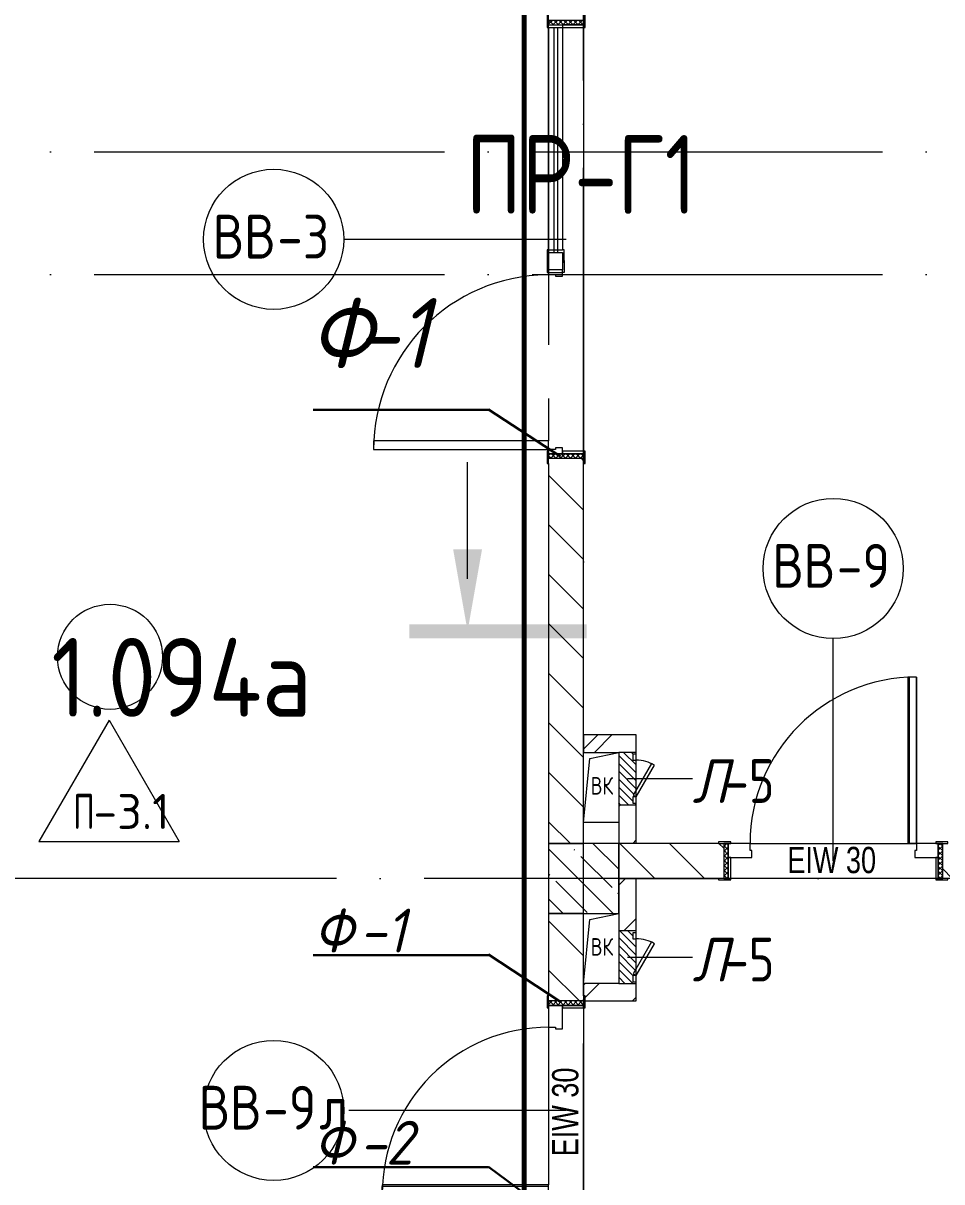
# Model space of a CAD drawing. Header units: millimetres. Extents: x -592259 to 288321, y -552984 to 293768.
# Drawn here: x 154338 to 159583, y 45792 to 52410 of the extents above; entities that cross this region are included whole.
import ezdxf

# ---------------------------------------------------------------- set-up
doc = ezdxf.new("R2010")
doc.units = ezdxf.units.MM
doc.linetypes.add('ADSK_Линия сетки', pattern=[2500, 2000, -250, 0, -250])
doc.linetypes.add('ADSK_Скрыто', pattern=[600, 300, -300])
for name, color, linetype, lineweight in [('2)Фарх готовы', 3, 'Continuous', 30), ('2)Фархверки', 40, 'Continuous', 30), ('3) Перемычки готовы', 3, 'Continuous', 30), ('4.1) Штук. 3 вып', 6, 'Continuous', 60), ('4.1.1) Штук.  швы3 вып.', 6, 'Continuous', 60), ('A-AREA-____-IDEN', 250, 'Continuous', 9), ('A-DETL-____-OTLN', 250, 'Continuous', 5), ('A-DETL-GENF-OTLN', 250, 'Continuous', 5), ('A-DOOR-____-IDEN', 250, 'Continuous', 9), ('A-DOOR-____-MCUT', 250, 'Continuous', 5), ('A-DOOR-____-OTLN', 250, 'Continuous', 5), ('A-DOOR-FRAM-MCUT', 250, 'Continuous', 5), ('A-DOOR-FRAM-OTLN', 250, 'Continuous', 5), ('A-DOOR-GLAZ-MCUT', 250, 'Continuous', 5), ('A-FLOR-____-IDEN', 250, 'Continuous', 9), ('A-FLOR-____-OTLN', 250, 'Continuous', 9), ('A-GENM-____-MCUT', 250, 'Continuous', 25), ('A-GENM-____-OTLN', 250, 'Continuous', 9), ('A-GLAZ-____-OTLN', 250, 'Continuous', 5), ('A-WALL-____-MCUT', 250, 'Continuous', 13), ('A-WALL-____-PATT', 250, 'Continuous', 13), ('G-____-____-SYMB', 250, 'ADSK_Скрыто', 9), ('I-WALL-____-OTLN', 250, 'Continuous', 9), ('S-COLS-____-MCUT', 250, 'Continuous', 25), ('S-COLS-____-OTLN', 250, 'Continuous', 9), ('S-GRID-____-OTLN', 250, 'Continuous', 9)]:
    doc.layers.add(name, color=color, linetype=linetype, lineweight=lineweight)
doc.styles.add('Arial Narrow', font='ARIALN.TTF', dxfattribs={"width": 0.9, "height": 150})
doc.styles.add('GOST Common_1', font='', dxfattribs={"width": 0.9, "height": 250})
doc.styles.add('ISOCPEUR', font='isocpeur.ttf', dxfattribs={"width": 0.8, "height": 100})
doc.styles.add('ISOCPEUR_1', font='isocpeur.ttf', dxfattribs={"width": 0.9, "height": 250})
doc.styles.add('ISOCPEUR_2', font='isocpeur.ttf', dxfattribs={"height": 160})
doc.styles.add('ISOCPEUR_I', font='isocpeui.ttf', dxfattribs={"width": 0.9, "height": 12.5})
doc.styles.add('ISOCPEUR_I_1', font='ГОСТ тип А.ttf', dxfattribs={"height": 2500})
doc.styles.get('GOST Common_1').set_extended_font_data('GOST Common')
pattern_1 = [(135, (12287.91, -0.0006), (-141.42136, -141.42136), [])]
pattern_2 = [(135, (1676.41, 164.685), (-14.14214, -14.14214), []), (225, (1676.41, 164.685), (14.14214, -14.14214), [])]
pattern_3 = [(45, (-446.384, 164.685), (-14.1421, 14.1421), []), (135, (-446.384, 164.685), (-14.1421, -14.1421), [])]
pattern_4 = [(45, (12287.9, -0.0006), (-224.5064, 224.5064), []), (45, (12367.3, -0.0006), (0, 449.0128), []), (45, (12208.54, -0.0006), (0, 449.0128), [])]
pattern_5 = [(45, (125, 0), (-22.6274, 22.6274), [])]

# ---------------------------------------------------------------- blocks, each defined once
blk = doc.blocks.new('Разрез - Номер вида спереди_3_5 мм-32550530-АР1_Кладочный план 1 этажа С2и3')
at = {"layer": 'G-____-____-SYMB', "linetype": 'Continuous'}
for points in [[(9.798, 0.404), (9.798, -0.394), (-0.333, -0.394), (-0.333, 0.404)], [(2.176, -4.675), (3, 0), (3.824, -4.675)]]:
    blk.add_hatch(color=256, dxfattribs=at).paths.add_polyline_path(points)
at = {"layer": 'G-____-____-SYMB', "linetype": 'Continuous', "lineweight": 20}
blk.add_line((3, -3), (3, -9.663), dxfattribs=at)
blk = doc.blocks.new('Дверь_СКБ_2Ст_Фрамуга2 - Н_ВВ-3_2500x2600h_Учебные помещения_Фрамуга слева-42054644-АР1_Маркировочный план 1 этажа С2и3')
at = {"layer": 'A-DOOR-____-OTLN'}
h = blk.add_hatch(dxfattribs=at)
h.set_pattern_fill('FP_8', color=256, style=0, pattern_type=2)
h.set_pattern_definition([(135, (1051.41, 164.685), (-14.1421, -14.1421), []), (225, (1051.41, 164.685), (14.1421, -14.1421), [])])
h.paths.add_polyline_path([(1237.5, -86.6), (1237.5, -100), (1262.5, -100), (1262.5, 100), (1237.5, 100)])
at = {"layer": 'A-DOOR-FRAM-OTLN'}
h = blk.add_hatch(dxfattribs=at)
h.set_pattern_fill('FP_9', color=256, style=0, pattern_type=2)
h.set_pattern_definition([(45, (-1071.384, 164.685), (-14.1421, 14.1421), []), (135, (-1071.384, 164.685), (-14.1421, -14.1421), [])])
h.paths.add_polyline_path([(-1237.5, 100), (-1237.5, -100), (-1212.5, -100), (-1212.5, 100), (-1228.7, 100)])
at = {"layer": 'A-DOOR-____-MCUT'}
for p, q in [((-1187.5, 1100), (-1187.5, 100)), ((-1137.5, 1100), (-1187.5, 1100)), ((-1137.5, 100), (-1137.5, 1100)), ((-1187.5, 100), (-1137.5, 100))]:
    blk.add_line(p, q, dxfattribs=at)
at = {"layer": 'A-DOOR-FRAM-MCUT'}
for p, q in [((-1197.5, 108), (-1267.5, 108)), ((-1267.5, 108), (-1267.5, 100)), ((-1267.5, 100), (-1197.5, 100)), ((-1212.5, 100), (-1237.5, 100)), ((-1237.5, 100), (-1237.5, -100)), ((-1187.5, 100), (-1212.5, 100)), ((-1212.5, 100), (-1212.5, 20)), ((-1212.5, -100), (-1212.5, 100)), ((-1197.5, 100), (-1197.5, 108)), ((-1187.5, 60), (-1187.5, 100)), ((-187.5, 100), (-187.5, 60)), ((-162.5, 100), (-187.5, 100)), ((-177.5, 108), (-177.5, 100)), ((-107.5, 108), (-177.5, 108)), ((-177.5, 100), (-177.5, 20)), ((-62.5, 100), (-162.5, 100)), ((-162.5, 20), (-162.5, 100)), ((-162.5, 20), (-162.5, 100)), ((-117.5, 108), (-117.5, 100)), ((-47.5, 108), (-117.5, 108)), ((-107.5, 100), (-107.5, 108)), ((-62.5, 100), (-62.5, 20)), ((-47.5, 100), (-47.5, 108)), ((-47.5, 100), (-47.5, 20)), ((-47.5, 100), (1237.5, 100)), ((1292.5, 108), (1222.5, 108)), ((1222.5, 108), (1222.5, 100)), ((1222.5, 100), (1222.5, 20)), ((1222.5, 100), (1292.5, 100)), ((1237.5, 100), (1237.5, 20)), ((1262.5, 100), (1237.5, 100)), ((1237.5, 100), (1237.5, -100)), ((1262.5, -100), (1262.5, 100)), ((1292.5, 100), (1292.5, 108)), ((-1212.5, 20), (-1177.5, 20)), ((-1197.5, 20), (-1212.5, 20)), ((-1212.5, 20), (-1212.5, -100)), ((-1197.5, -100), (-1197.5, 20)), ((-1177.5, 60), (-1187.5, 60)), ((-1177.5, 20), (-1177.5, 60)), ((-187.5, 60), (-197.5, 60)), ((-197.5, 60), (-197.5, 20)), ((-197.5, 20), (-162.5, 20)), ((-177.5, 12), (-177.5, 20)), ((-107.5, 12), (-177.5, 12)), ((-62.5, 20), (-162.5, 20)), ((-117.5, 20), (-117.5, 12)), ((-117.5, 12), (-47.5, 12)), ((-107.5, 20), (-107.5, 12)), ((-47.5, 12), (-47.5, 20)), ((1237.5, 20), (-47.5, 20)), ((1237.5, 20), (1222.5, 20)), ((1222.5, 20), (1222.5, -100)), ((1237.5, -100), (1237.5, 20)), ((-1197.5, -100), (-1267.5, -100)), ((-1267.5, -100), (-1267.5, -108)), ((-1267.5, -108), (-1197.5, -108)), ((-1237.5, -100), (-1212.5, -100)), ((-1212.5, -100), (-1197.5, -100)), ((-1197.5, -108), (-1197.5, -100)), ((1222.5, -100), (1237.5, -100)), ((1292.5, -100), (1222.5, -100)), ((1222.5, -100), (1222.5, -108)), ((1222.5, -108), (1292.5, -108)), ((1237.5, -100), (1262.5, -100)), ((1292.5, -108), (1292.5, -100))]:
    blk.add_line(p, q, dxfattribs=at)
at = {"layer": 'A-DOOR-GLAZ-MCUT'}
for p, q in [((1222.5, 70), (-62.5, 70)), ((1222.5, 50), (-62.5, 50))]:
    blk.add_line(p, q, dxfattribs=at)
blk = doc.blocks.new('Дверь_СКБ_1Ст_Фрамуга1 - Н_ВВ-9_1250x2600h_Лаборантская-42082236-АР1_Маркировочный план 1 этажа С2и3')
at = {"layer": 'A-DOOR-____-OTLN'}
h = blk.add_hatch(dxfattribs=at)
h.set_pattern_fill('FP_10', color=256, style=0, pattern_type=2)
h.set_pattern_definition(pattern_2)
h.paths.add_polyline_path([(612.5, -100), (637.5, -100), (637.5, 100), (612.5, 100), (612.5, -98.2)])
at = {"layer": 'A-DOOR-FRAM-OTLN'}
h = blk.add_hatch(dxfattribs=at)
h.set_pattern_fill('FP_11', color=256, style=0, pattern_type=2)
h.set_pattern_definition(pattern_3)
h.paths.add_polyline_path([(-612.5, -100), (-587.5, -100), (-587.5, 100), (-612.5, 100), (-612.5, 20)])
at = {"layer": 'A-DOOR-____-MCUT'}
for p, q in [((487.5, 1050), (437.5, 1050)), ((437.5, 1050), (437.5, 100)), ((487.5, 1050), (447.5, 1050)), ((447.5, 100), (447.5, 1050)), ((487.5, 100), (487.5, 1050)), ((487.5, 1050), (487.5, 100)), ((437.5, 100), (487.5, 100)), ((487.5, 100), (447.5, 100))]:
    blk.add_line(p, q, dxfattribs=at)
at = {"layer": 'A-DOOR-____-OTLN'}
blk.add_arc((487.5, 100), 950, 90, 180, dxfattribs=at)
at = {"layer": 'A-DOOR-FRAM-MCUT'}
for p, q in [((-572.5, 108), (-642.5, 108)), ((-642.5, 108), (-642.5, 100)), ((-642.5, 100), (-572.5, 100)), ((-587.5, 100), (-612.5, 100)), ((-612.5, 100), (-612.5, -100)), ((-462.5, 100), (-587.5, 100)), ((-587.5, 100), (-587.5, 20)), ((-587.5, -100), (-587.5, 100)), ((-572.5, 100), (-572.5, 108)), ((-462.5, 60), (-462.5, 100)), ((487.5, 100), (487.5, 60)), ((612.5, 100), (487.5, 100)), ((667.5, 108), (597.5, 108)), ((597.5, 108), (597.5, 100)), ((597.5, 100), (667.5, 100)), ((612.5, 20), (612.5, 100)), ((637.5, 100), (612.5, 100)), ((612.5, 100), (612.5, -100)), ((637.5, -100), (637.5, 100)), ((667.5, 100), (667.5, 108)), ((-587.5, 20), (-452.5, 20)), ((-572.5, 20), (-587.5, 20)), ((-587.5, 20), (-587.5, -100)), ((-572.5, -100), (-572.5, 20)), ((-452.5, 60), (-462.5, 60)), ((-452.5, 20), (-452.5, 60)), ((487.5, 60), (477.5, 60)), ((477.5, 60), (477.5, 20)), ((477.5, 20), (612.5, 20)), ((612.5, 20), (597.5, 20)), ((597.5, 20), (597.5, -100)), ((612.5, -100), (612.5, 20)), ((-572.5, -100), (-642.5, -100)), ((-642.5, -100), (-642.5, -108)), ((-642.5, -108), (-572.5, -108)), ((-612.5, -100), (-587.5, -100)), ((-587.5, -100), (-572.5, -100)), ((-572.5, -108), (-572.5, -100)), ((597.5, -100), (612.5, -100)), ((667.5, -100), (597.5, -100)), ((597.5, -100), (597.5, -108)), ((597.5, -108), (667.5, -108)), ((612.5, -100), (637.5, -100)), ((667.5, -108), (667.5, -100))]:
    blk.add_line(p, q, dxfattribs=at)
blk = doc.blocks.new('Дверь_СКБ_1Ст_Фрамуга1 - Н_ВВ-9л_1250x2600h_Лаборантская-42082131-АР1_Маркировочный план 1 этажа С2и3')
at = {"layer": 'A-DOOR-____-OTLN'}
h = blk.add_hatch(dxfattribs=at)
h.set_pattern_fill('FP_10', color=256, style=0, pattern_type=2)
h.set_pattern_definition(pattern_2)
h.paths.add_polyline_path([(612.5, -50), (612.5, -100), (637.5, -100), (637.5, 100), (612.5, 100), (612.5, 20)])
at = {"layer": 'A-DOOR-FRAM-OTLN'}
h = blk.add_hatch(dxfattribs=at)
h.set_pattern_fill('FP_11', color=256, style=0, pattern_type=2)
h.set_pattern_definition(pattern_3)
h.paths.add_polyline_path([(-612.5, -100), (-587.5, -100), (-587.5, 100), (-612.5, 100), (-612.5, 20)])
at = {"layer": 'A-DOOR-____-MCUT'}
for p, q in [((-462.5, 1050), (-462.5, 100)), ((-412.5, 1050), (-462.5, 1050)), ((-462.5, 1050), (-422.5, 1050)), ((-462.5, 1050), (-462.5, 100)), ((-422.5, 100), (-422.5, 1050)), ((-412.5, 100), (-412.5, 1050)), ((-462.5, 100), (-412.5, 100)), ((-462.5, 100), (-422.5, 100))]:
    blk.add_line(p, q, dxfattribs=at)
at = {"layer": 'A-DOOR-____-OTLN'}
blk.add_arc((-462.5, 100), 950, 360, 90, dxfattribs=at)
at = {"layer": 'A-DOOR-FRAM-MCUT'}
for p, q in [((-572.5, 108), (-642.5, 108)), ((-642.5, 108), (-642.5, 100)), ((-642.5, 100), (-572.5, 100)), ((-587.5, 100), (-612.5, 100)), ((-612.5, 100), (-612.5, -100)), ((-462.5, 100), (-587.5, 100)), ((-587.5, 100), (-587.5, 20)), ((-587.5, -100), (-587.5, 100)), ((-572.5, 100), (-572.5, 108)), ((-462.5, 60), (-462.5, 100)), ((487.5, 100), (487.5, 60)), ((612.5, 100), (487.5, 100)), ((667.5, 108), (597.5, 108)), ((597.5, 108), (597.5, 100)), ((597.5, 100), (667.5, 100)), ((612.5, 20), (612.5, 100)), ((637.5, 100), (612.5, 100)), ((612.5, 100), (612.5, -100)), ((637.5, -100), (637.5, 100)), ((667.5, 100), (667.5, 108)), ((-587.5, 20), (-452.5, 20)), ((-572.5, 20), (-587.5, 20)), ((-587.5, 20), (-587.5, -100)), ((-572.5, -100), (-572.5, 20)), ((-452.5, 60), (-462.5, 60)), ((-452.5, 20), (-452.5, 60)), ((487.5, 60), (477.5, 60)), ((477.5, 60), (477.5, 20)), ((477.5, 20), (612.5, 20)), ((612.5, 20), (597.5, 20)), ((597.5, 20), (597.5, -100)), ((612.5, -100), (612.5, 20)), ((-572.5, -100), (-642.5, -100)), ((-642.5, -100), (-642.5, -108)), ((-642.5, -108), (-572.5, -108)), ((-612.5, -100), (-587.5, -100)), ((-587.5, -100), (-572.5, -100)), ((-572.5, -108), (-572.5, -100)), ((597.5, -100), (612.5, -100)), ((667.5, -100), (597.5, -100)), ((597.5, -100), (597.5, -108)), ((597.5, -108), (667.5, -108)), ((612.5, -100), (637.5, -100)), ((667.5, -108), (667.5, -100))]:
    blk.add_line(p, q, dxfattribs=at)
blk = doc.blocks.new('_Wn_-As_OpeningMEP_floor__Rectangular - _Wn_-As_OpeningMEP_floor__Rectangular-34705337-АР1_Маркировочный план 1 этажа С2и3')
at = {"layer": 'A-DETL-GENF-OTLN', "lineweight": 5}
for p, q in [((-100, -150), (-64.6, 214.6)), ((-64.6, 214.6), (100, 250))]:
    blk.add_line(p, q, dxfattribs=at)
blk = doc.blocks.new('АР_Люк - ЛРС_ВК_300х400_внутренний_RAL 9003-42732426-АР1_Маркировочный план 1 этажа С2и3')
at = {"layer": 'A-DOOR-____-OTLN'}
h = blk.add_hatch(dxfattribs=at)
h.set_pattern_fill('FP_148', color=256, style=0, pattern_type=2)
h.set_pattern_definition(pattern_5)
h.paths.add_polyline_path([(275, 47), (275, 50), (265, 50), (265, 30), (230, 30), (230, 50), (220, 32.7), (190, 50), (20, 50), (20, 30), (-15, 30), (-15, 50), (-25, 50), (-25, -50), (275, -50)])
at = {"layer": 'A-DETL-GENF-OTLN', "lineweight": 5}
for p, q in [((275, 50), (-25, 50)), ((-25, 50), (-25, -50)), ((275, -50), (275, 50)), ((-25, -50), (275, -50))]:
    blk.add_line(p, q, dxfattribs=at)
at = {"layer": 'A-DOOR-____-MCUT', "lineweight": 5}
for p, q in [((48.1, 155), (38.1, 137.7)), ((38.1, 137.7), (220, 32.7)), ((230, 50), (48.1, 155)), ((20, 50), (-15, 50)), ((-15, 50), (-15, 30)), ((-15, 30), (20, 30)), ((20, 30), (20, 50)), ((220, 32.7), (230, 50)), ((265, 50), (230, 50)), ((230, 50), (230, 30)), ((230, 30), (265, 30)), ((265, 30), (265, 50))]:
    blk.add_line(p, q, dxfattribs=at)
blk.add_arc((230, 50), 210, 150, 180, dxfattribs=at)
at = {"layer": 'A-DOOR-____-OTLN'}
blk.add_line((230, 50), (48.1, 155), dxfattribs=at)
blk = doc.blocks.new('ASML_АР_Отделка Люка - ВО Отделка люков_Грунтовка 0_Шпатлевка 0_Окраска 0_0-42467640-АР1_Маркировочный план 1 этажа С2и3')
at = {"layer": 'A-GENM-____-MCUT', "lineweight": 5}
for p, q in [((-140, 3), (-150, 3)), ((-150, 3), (-150, 0)), ((65, 3), (-105, 3)), ((150, 3), (140, 3)), ((150, 0), (150, 3)), ((-150, 0), (-140, 0)), ((-105, 0), (70.2, 0)), ((103.3, 0), (105, 0)), ((140, 0), (150, 0))]:
    blk.add_line(p, q, dxfattribs=at)
blk = doc.blocks.new('АР_Люк - ЛРС_ВК_300х400_внутренний_RAL 9003-42726780-АР1_Маркировочный план 1 этажа С2и3')
at = {"layer": 'A-DOOR-____-OTLN'}
h = blk.add_hatch(dxfattribs=at)
h.set_pattern_fill('FP_148', color=256, style=0, pattern_type=2)
h.set_pattern_definition(pattern_5)
h.paths.add_polyline_path([(92.8, -50), (275, -50), (275, 50), (265, 50), (265, 30), (230, 30), (230, 50), (220, 32.7), (190, 50), (20, 50), (20, 30), (-15, 30), (-15, 50), (-25, 50), (-25, -50), (38.1, -50)])
at = {"layer": 'A-DETL-GENF-OTLN', "lineweight": 5}
for p, q in [((275, 50), (-25, 50)), ((-25, 50), (-25, -50)), ((275, -50), (275, 50)), ((-25, -50), (275, -50))]:
    blk.add_line(p, q, dxfattribs=at)
at = {"layer": 'A-DOOR-____-MCUT', "lineweight": 5}
for p, q in [((48.1, 155), (38.1, 137.7)), ((38.1, 137.7), (220, 32.7)), ((230, 50), (48.1, 155)), ((20, 50), (-15, 50)), ((-15, 50), (-15, 30)), ((-15, 30), (20, 30)), ((20, 30), (20, 50)), ((220, 32.7), (230, 50)), ((265, 50), (230, 50)), ((230, 50), (230, 30)), ((230, 30), (265, 30)), ((265, 30), (265, 50))]:
    blk.add_line(p, q, dxfattribs=at)
blk.add_arc((230, 50), 210, 150, 180, dxfattribs=at)
at = {"layer": 'A-DOOR-____-OTLN'}
blk.add_line((230, 50), (48.1, 155), dxfattribs=at)
blk = doc.blocks.new('AAR_СКБ_Марка_Помещения_мал - Номер-28977439-АР1_Маркировочный план 1 этажа С2и3')
at = {"layer": 'A-AREA-____-IDEN'}
blk.add_circle((-0.028, 0), 3, dxfattribs=at)
blk = doc.blocks.new('ADSK_Марка_Дверь - Типоразмер_ADSK_Марка-30565456-АР1_Маркировочный план 1 этажа С2и3')
at = {"layer": 'A-DOOR-____-IDEN'}
blk.add_circle((0, 0), 4, dxfattribs=at)
blk = doc.blocks.new('AAR_СКБ_Марка_Перекрытия - Марка пола-17325028-АР1_Маркировочный план 1 этажа С2и3')
at = {"layer": 'A-FLOR-____-IDEN'}
for p, q in [((0, 6.932), (-4.002, 0)), ((0, 6.932), (4.002, 0)), ((-4.002, 0), (4.002, 0))]:
    blk.add_line(p, q, dxfattribs=at)

msp = doc.modelspace()

# ---------------------------------------------------------------- hatches: boundary and pattern name
at = {"layer": 'A-WALL-____-PATT', "lineweight": 15, "true_color": 0x000000}
h = msp.add_hatch(dxfattribs=at)
h.set_pattern_fill('FP_2', color=18, style=0, pattern_type=2)
h.set_pattern_definition(pattern_1)
h.paths.add_polyline_path([(157537.8919, 45374.9994), (157537.8919, 45574.9994), (157337.8919, 45574.9994), (157337.8919, 45374.9994)])
h.paths.add_polyline_path([(157537.8917, 46825), (157537.8919, 47325), (157337.8919, 47325), (157337.8919, 46825)])
h.paths.add_polyline_path([(157337.8919, 47725), (157537.8919, 47725), (157537.8919, 49924.9994), (157337.8919, 49924.9994), (157337.8919, 47901.9537)])
h.paths.add_polyline_path([(157537.8919, 52424.9994), (157537.8919, 53425), (157337.8919, 53425), (157337.8919, 52424.9994), (157529.5501, 52424.9994)])
h = msp.add_hatch(dxfattribs=at)
h.set_pattern_fill('FP_5', color=18, style=0, pattern_type=2)
h.set_pattern_definition(pattern_4)
h.paths.add_polyline_path([(157737.8919, 48244.9994), (157737.9138, 48245.0027), (157737.8919, 48344.9994), (157537.9138, 48344.9994), (157537.9138, 48244.9994), (157716.34, 48244.9994)])
h = msp.add_hatch(dxfattribs=at)
h.set_pattern_fill('FP_5', color=18, style=0, pattern_type=2)
h.set_pattern_definition(pattern_4)
h.paths.add_polyline_path([(157737.9138, 47725), (157837.9138, 47725), (157837.9138, 47944.9994), (157737.9138, 47944.9994), (157737.9138, 47725.0438)])
h.paths.add_polyline_path([(157834.9138, 48244.9994), (157837.9138, 48244.9994), (157837.9138, 48344.9994), (157737.9138, 48344.9994), (157737.9138, 48244.9994)])
h = msp.add_hatch(dxfattribs=at)
h.set_pattern_fill('FP_2', color=18, style=0, pattern_type=2)
h.set_pattern_definition(pattern_1)
h.paths.add_polyline_path([(162658.5476, 47525), (164837.8919, 47525), (164837.8919, 47725), (159587.8919, 47725), (159587.8919, 47525), (162568.9749, 47525)])
h.paths.add_polyline_path([(158307.8919, 47525), (158337.8919, 47525), (158337.8919, 47725), (157737.8919, 47725), (157737.8919, 47525), (157837.9138, 47525)])
h = msp.add_hatch(dxfattribs=at)
h.set_pattern_fill('FP_5', color=18, style=0, pattern_type=2)
h.set_pattern_definition(pattern_4)
h.paths.add_polyline_path([(157837.9138, 47225), (157837.9138, 47525), (157737.9138, 47525), (157737.9138, 47225), (157834.9138, 47225)])
h = msp.add_hatch(dxfattribs=at)
h.set_pattern_fill('FP_5', color=18, style=0, pattern_type=2)
h.set_pattern_definition(pattern_4)
h.paths.add_polyline_path([(157737.8919, 46825), (157837.9138, 46825), (157837.9138, 46925), (157537.9138, 46924.7742), (157537.9138, 46854.9994), (157545.8919, 46854.9994), (157545.8919, 46825), (157716.34, 46825)])
at = {"layer": 'S-COLS-____-OTLN', "lineweight": 5, "true_color": 0x000000}
h = msp.add_hatch(dxfattribs=at)
h.set_pattern_fill('FP_1', color=18, style=0, pattern_type=2)
h.set_pattern_definition([(135, (12287.91, -0.0006), (-142.5612, -142.5612), []), (135, (12430.48, -0.0006), (-142.5612, -142.5612), [252.016, -50.403, 3.353, -47.05])])
h.paths.add_polyline_path([(157537.8919, 47325), (157737.8919, 47325.0006), (157737.8919, 47725), (157337.8919, 47725), (157337.8919, 47325)])

# ---------------------------------------------------------------- linework, layer by layer
at = {"layer": '2)Фарх готовы'}
for p, q in [((155993.8457, 50200.5982), (156993.8457, 50200.5982)), ((157404.9848, 49934.1864), (156993.8457, 50203.742))]:
    msp.add_line(p, q, dxfattribs=at)
at = {"layer": '2)Фархверки'}
for p, q in [((155993.8457, 47087.0625), (156993.8457, 47087.0625)), ((157404.9848, 46820.6507), (156993.8457, 47089.7063)), ((155993.8457, 45875.52), (156993.8457, 45875.52)), ((157407.3486, 45572.8363), (156993.8457, 45878.1639))]:
    msp.add_line(p, q, dxfattribs=at)
at = {"layer": '4.1) Штук. 3 вып'}
msp.add_lwpolyline([(152824.391, 48485.5), (152824.391, 58375), (157197.4452, 58375), (157197.4452, 211.6505), (152824.391, 211.6505), (152824.391, 10513.9665)], dxfattribs=at)
at = {"layer": '4.1.1) Штук.  швы3 вып.'}
for points in [[(157197.4452, 48858.7727), (157197.4452, 53122.1257)], [(157197.4452, 44864.9994), (157197.4452, 49128.3525)]]:
    msp.add_lwpolyline(points, dxfattribs=at)
at = {"layer": 'A-DETL-____-OTLN', "color": 18, "true_color": 0x000000}
msp.add_arc((157337.8872, 49971.9328), 1000, 90.57296735, 179.82429283, dxfattribs=at)
at = {"layer": 'A-DOOR-____-IDEN', "color": 18, "true_color": 0x000000}
for p, q in [((157437.8919, 51174.9994), (156167.8919, 51174.9994)), ((158962.8919, 47625), (158962.8919, 48895)), ((157787.9138, 48094.9994), (158158.8777, 48094.9994)), ((157787.9138, 47075), (158158.8777, 47075)), ((157437.8919, 46199.9994), (156196.2845, 46199.9994))]:
    msp.add_line(p, q, dxfattribs=at)
at = {"layer": 'A-FLOR-____-OTLN', "color": 18, "lineweight": 5, "true_color": 0x000000}
for p, q in [((157337.8919, 52384.9994), (157337.8919, 50999.9994)), ((157337.8919, 50974.9994), (157337.8919, 50572.4508)), ((157337.8919, 50265.9911), (157337.8919, 50024.9994)), ((157716.34, 48244.9994), (157737.8919, 48244.9994)), ((157737.8919, 47844.9994), (157537.8919, 47844.9994)), ((157337.8919, 46674.9994), (157337.8919, 45774.9994))]:
    msp.add_line(p, q, dxfattribs=at)
at = {"layer": 'A-WALL-____-MCUT', "color": 18, "lineweight": 15, "true_color": 0x000000}
for p, q in [((157337.8919, 49894.9994), (157337.8919, 47725)), ((157537.8919, 47725), (157537.8919, 49894.9994)), ((157837.9138, 48344.9994), (157537.9138, 48344.9994)), ((157537.9138, 48344.9994), (157537.9138, 48244.9994)), ((157837.9138, 48244.9994), (157837.9138, 48344.9994)), ((157537.9138, 48244.9994), (157737.9138, 48244.9994)), ((157737.9138, 48244.9994), (157737.9138, 47725)), ((157837.9138, 47725), (157837.9138, 47944.9994)), ((157337.8919, 47725), (157537.8919, 47725)), ((158307.8919, 47725), (157737.8919, 47725)), ((157737.8919, 47725), (157737.8919, 47525)), ((157737.8919, 47525), (158307.8919, 47525)), ((157737.9138, 47525), (157737.9138, 46925)), ((157837.9138, 47225), (157837.9138, 47525)), ((157337.8919, 47325), (157337.8919, 46854.9994)), ((157537.8919, 47325), (157337.8919, 47325)), ((157537.8919, 46854.9994), (157537.8919, 47325)), ((157737.9138, 46925), (157537.9138, 46925)), ((157537.9138, 46925), (157537.9138, 46854.9994)), ((157837.9138, 46825), (157837.9138, 46925)), ((157545.8919, 46825), (157837.9138, 46825))]:
    msp.add_line(p, q, dxfattribs=at)
at = {"layer": 'I-WALL-____-OTLN', "color": 18, "lineweight": 15, "true_color": 0x000000}
for p, q in [((157537.8919, 52384.9994), (157537.8919, 49964.9994)), ((158487.8919, 47725), (159387.8919, 47725)), ((159547.8919, 47525), (158377.8919, 47525)), ((157537.8919, 46784.9994), (157537.8919, 45614.9994))]:
    msp.add_line(p, q, dxfattribs=at)
at = {"layer": 'S-COLS-____-MCUT', "color": 18, "lineweight": 5, "true_color": 0x000000}
for p, q in [((157337.8919, 47725), (157337.8919, 47325)), ((157737.8919, 47725), (157537.8919, 47725)), ((157737.8919, 47325), (157737.8919, 47725)), ((157537.8919, 47325), (157737.8919, 47325))]:
    msp.add_line(p, q, dxfattribs=at)
at = {"layer": 'S-COLS-____-OTLN', "color": 18, "lineweight": 5, "true_color": 0x000000}
for p, q in [((157537.8919, 47725), (157337.8919, 47725)), ((157337.8919, 47325), (157537.8919, 47325))]:
    msp.add_line(p, q, dxfattribs=at)
at = {"layer": 'S-GRID-____-OTLN', "color": 18, "linetype": 'ADSK_Линия сетки', "true_color": 0x000000}
for p, q in [((157537.9138, -2919.5356), (157537.9138, 61063.6538)), ((77240.3519, 51675), (168626.8279, 51675)), ((77240.3519, 50975), (168626.8279, 50975)), ((168626.8279, 47525), (111607.9138, 47525))]:
    msp.add_line(p, q, dxfattribs=at)

# ---------------------------------------------------------------- block references
at = {"layer": 'A-AREA-____-IDEN', "color": 18, "true_color": 0x000000, "xscale": 99.99999999999993, "yscale": 99.99999999999993, "zscale": 99.99999999999993}
msp.add_blockref('AAR_СКБ_Марка_Помещения_мал - Номер-28977439-АР1_Маркировочный план 1 этажа С2и3', (154836.2932, 48790.6627), dxfattribs=at)
at = {"layer": 'A-DOOR-____-IDEN', "color": 18, "true_color": 0x000000, "xscale": 99.99999999999993, "yscale": 99.99999999999993, "zscale": 99.99999999999993}
for p in [(155767.8919, 51174.9994), (158962.8919, 49295), (155767.8919, 46199.9994)]:
    msp.add_blockref('ADSK_Марка_Дверь - Типоразмер_ADSK_Марка-30565456-АР1_Маркировочный план 1 этажа С2и3', p, dxfattribs=at)
at = {"layer": 'A-DOOR-____-OTLN', "color": 18, "true_color": 0x000000}
for name, p, rotation in [('Дверь_СКБ_2Ст_Фрамуга2 - Н_ВВ-3_2500x2600h_Учебные помещения_Фрамуга слева-42054644-АР1_Маркировочный план 1 этажа С2и3', (157437.8919, 51162.4994), 89.99999999999993), ('АР_Люк - ЛРС_ВК_300х400_внутренний_RAL 9003-42726780-АР1_Маркировочный план 1 этажа С2и3', (157787.9138, 48219.9994), 270), ('АР_Люк - ЛРС_ВК_300х400_внутренний_RAL 9003-42732426-АР1_Маркировочный план 1 этажа С2и3', (157787.9138, 47200), 270), ('Дверь_СКБ_1Ст_Фрамуга1 - Н_ВВ-9л_1250x2600h_Лаборантская-42082131-АР1_Маркировочный план 1 этажа С2и3', (157437.8919, 46187.4994), 89.99999999999993)]:
    msp.add_blockref(name, p, dxfattribs=dict(at, rotation=rotation))
msp.add_blockref('Дверь_СКБ_1Ст_Фрамуга1 - Н_ВВ-9_1250x2600h_Лаборантская-42082236-АР1_Маркировочный план 1 этажа С2и3', (158950.3919, 47625), dxfattribs=at)
at = {"layer": 'A-FLOR-____-IDEN', "color": 18, "true_color": 0x000000, "xscale": 99.99999999999993, "yscale": 99.99999999999993, "zscale": 99.99999999999993}
msp.add_blockref('AAR_СКБ_Марка_Перекрытия - Марка пола-17325028-АР1_Маркировочный план 1 этажа С2и3', (154827.8786, 47735.9171), dxfattribs=at)
at = {"layer": 'A-GENM-____-OTLN', "color": 18, "lineweight": 5, "true_color": 0x000000, "rotation": 270}
for p in [(157834.9138, 48094.9994), (157834.9138, 47075)]:
    msp.add_blockref('ASML_АР_Отделка Люка - ВО Отделка люков_Грунтовка 0_Шпатлевка 0_Окраска 0_0-42467640-АР1_Маркировочный план 1 этажа С2и3', p, dxfattribs=at)
at = {"layer": 'A-GLAZ-____-OTLN', "color": 18, "true_color": 0x000000}
for p in [(157637.8919, 47994.9994), (157637.8919, 47075)]:
    msp.add_blockref('_Wn_-As_OpeningMEP_floor__Rectangular - _Wn_-As_OpeningMEP_floor__Rectangular-34705337-АР1_Маркировочный план 1 этажа С2и3', p, dxfattribs=at)
at = {"layer": 'G-____-____-SYMB', "linetype": 'Continuous', "lineweight": 40, "extrusion": (0, 0, -1), "xscale": 99.99999999999993, "yscale": 99.99999999999993, "zscale": 99.99999999999993, "rotation": 180}
msp.add_blockref('Разрез - Номер вида спереди_3_5 мм-32550530-АР1_Кладочный план 1 этажа С2и3', (-156575.1676, 48936.9532), dxfattribs=at)

# ---------------------------------------------------------------- texts
at = {"layer": '2)Фарх готовы', "char_height": 400, "attachment_point": 1, "style": 'ISOCPEUR_I'}
for s, insert, width in [('\\fISOCPEUR|b0|i1|c204|p34|;Ф', (155973.1075, 50839.651), 312.658125), ('-1', (156231.0762, 50839.651), 384.81)]:
    msp.add_mtext(s, dxfattribs=dict(at, insert=insert, width=width))
at = {"layer": '2)Фархверки', "attachment_point": 1}
for s, insert, char_height, width, style in [('ВК', (157577.913, 48103.9549), 100, 160.3375, 'ISOCPEUR'), ('\\fISOCPEUR|b0|i1|c204|p34|;Ф', (155997.9474, 47352.198), 250, 312.658125, 'ISOCPEUR_I'), ('-1', (156255.9162, 47352.198), 250, 384.81, 'ISOCPEUR_I'), ('ВК', (157577.913, 47183.9554), 100, 160.3375, 'ISOCPEUR'), ('\\fISOCPEUR|b0|i1|c204|p34|;Ф', (155997.9474, 46140.6555), 250, 312.658125, 'ISOCPEUR_I'), ('-2', (156255.9162, 46140.6555), 250, 448.945, 'ISOCPEUR_I')]:
    msp.add_mtext(s, dxfattribs=dict(at, insert=insert, char_height=char_height, width=width, style=style))
at = {"layer": '3) Перемычки готовы', "insert": (156864.4491, 51770.6267), "char_height": 450, "width": 333.502, "attachment_point": 1, "style": 'ISOCPEUR_I_1'}
msp.add_mtext('ПР-Г1', dxfattribs=at)
at = {"layer": 'A-AREA-____-IDEN', "color": 18, "true_color": 0x000000, "insert": (154497.9929, 48898.1483), "char_height": 450, "width": 776.0335, "attachment_point": 1, "style": 'ISOCPEUR_1'}
msp.add_mtext('1.094a', dxfattribs=at)
at = {"layer": 'A-DOOR-____-IDEN', "color": 18, "true_color": 0x000000, "attachment_point": 1}
for s, insert, char_height, width, style in [('ВВ', (155419.1345, 51315.45), 250, 447.341625, 'GOST Common_1'), ('-3', (155788.2283, 51315.45), 250, 389.620125, 'GOST Common_1'), ('ВВ', (158614.1345, 49435.4506), 250, 447.341625, 'GOST Common_1'), ('-9', (158983.2283, 49435.4506), 250, 389.620125, 'GOST Common_1'), ('\\fISOCPEUR|b0|i1|c204|p34|;\\W.9;Л', (158158.8777, 48206.3536), 250, 223.670812, 'ISOCPEUR_I_1'), ('-5', (158343.4246, 48206.3536), 250, 404.0505, 'ISOCPEUR_I_1'), ('EIW 30', (158700.5345, 47705.1485), 150, 627.721312, 'Arial Narrow'), ('\\fISOCPEUR|b0|i1|c204|p34|;\\W.9;Л', (158158.8777, 47186.3542), 250, 223.670812, 'ISOCPEUR_I_1'), ('-5', (158343.4246, 47186.3542), 250, 404.0505, 'ISOCPEUR_I_1'), ('ВВ', (155338.5845, 46340.45), 250, 447.341625, 'GOST Common_1'), ('-9', (155707.6783, 46340.45), 250, 389.620125, 'GOST Common_1'), ('\\fGOST Common|b0|i0|c204|p34|;\\W.9;л', (156029.147, 46340.45), 250, 194.810062, 'GOST Common_1')]:
    msp.add_mtext(s, dxfattribs=dict(at, insert=insert, char_height=char_height, width=width, style=style))
at = {"layer": 'A-DOOR-____-IDEN', "color": 18, "true_color": 0x000000, "insert": (157357.7434, 45937.642), "char_height": 150, "width": 627.721312, "attachment_point": 1, "rotation": 90, "style": 'Arial Narrow'}
msp.add_mtext('EIW 30', dxfattribs=at)
at = {"layer": 'A-FLOR-____-IDEN', "color": 18, "true_color": 0x000000, "char_height": 200, "attachment_point": 1, "style": 'ISOCPEUR_2'}
for s, insert, width in [('\\fISOCPEUR|b0|i0|c204|p34|;\\W.7;П', (154622.6437, 48007.3029), 140.295312), ('-3.1', (154738.3989, 48007.3029), 381.60325)]:
    msp.add_mtext(s, dxfattribs=dict(at, insert=insert, width=width))

doc.saveas('drawing.dxf')
